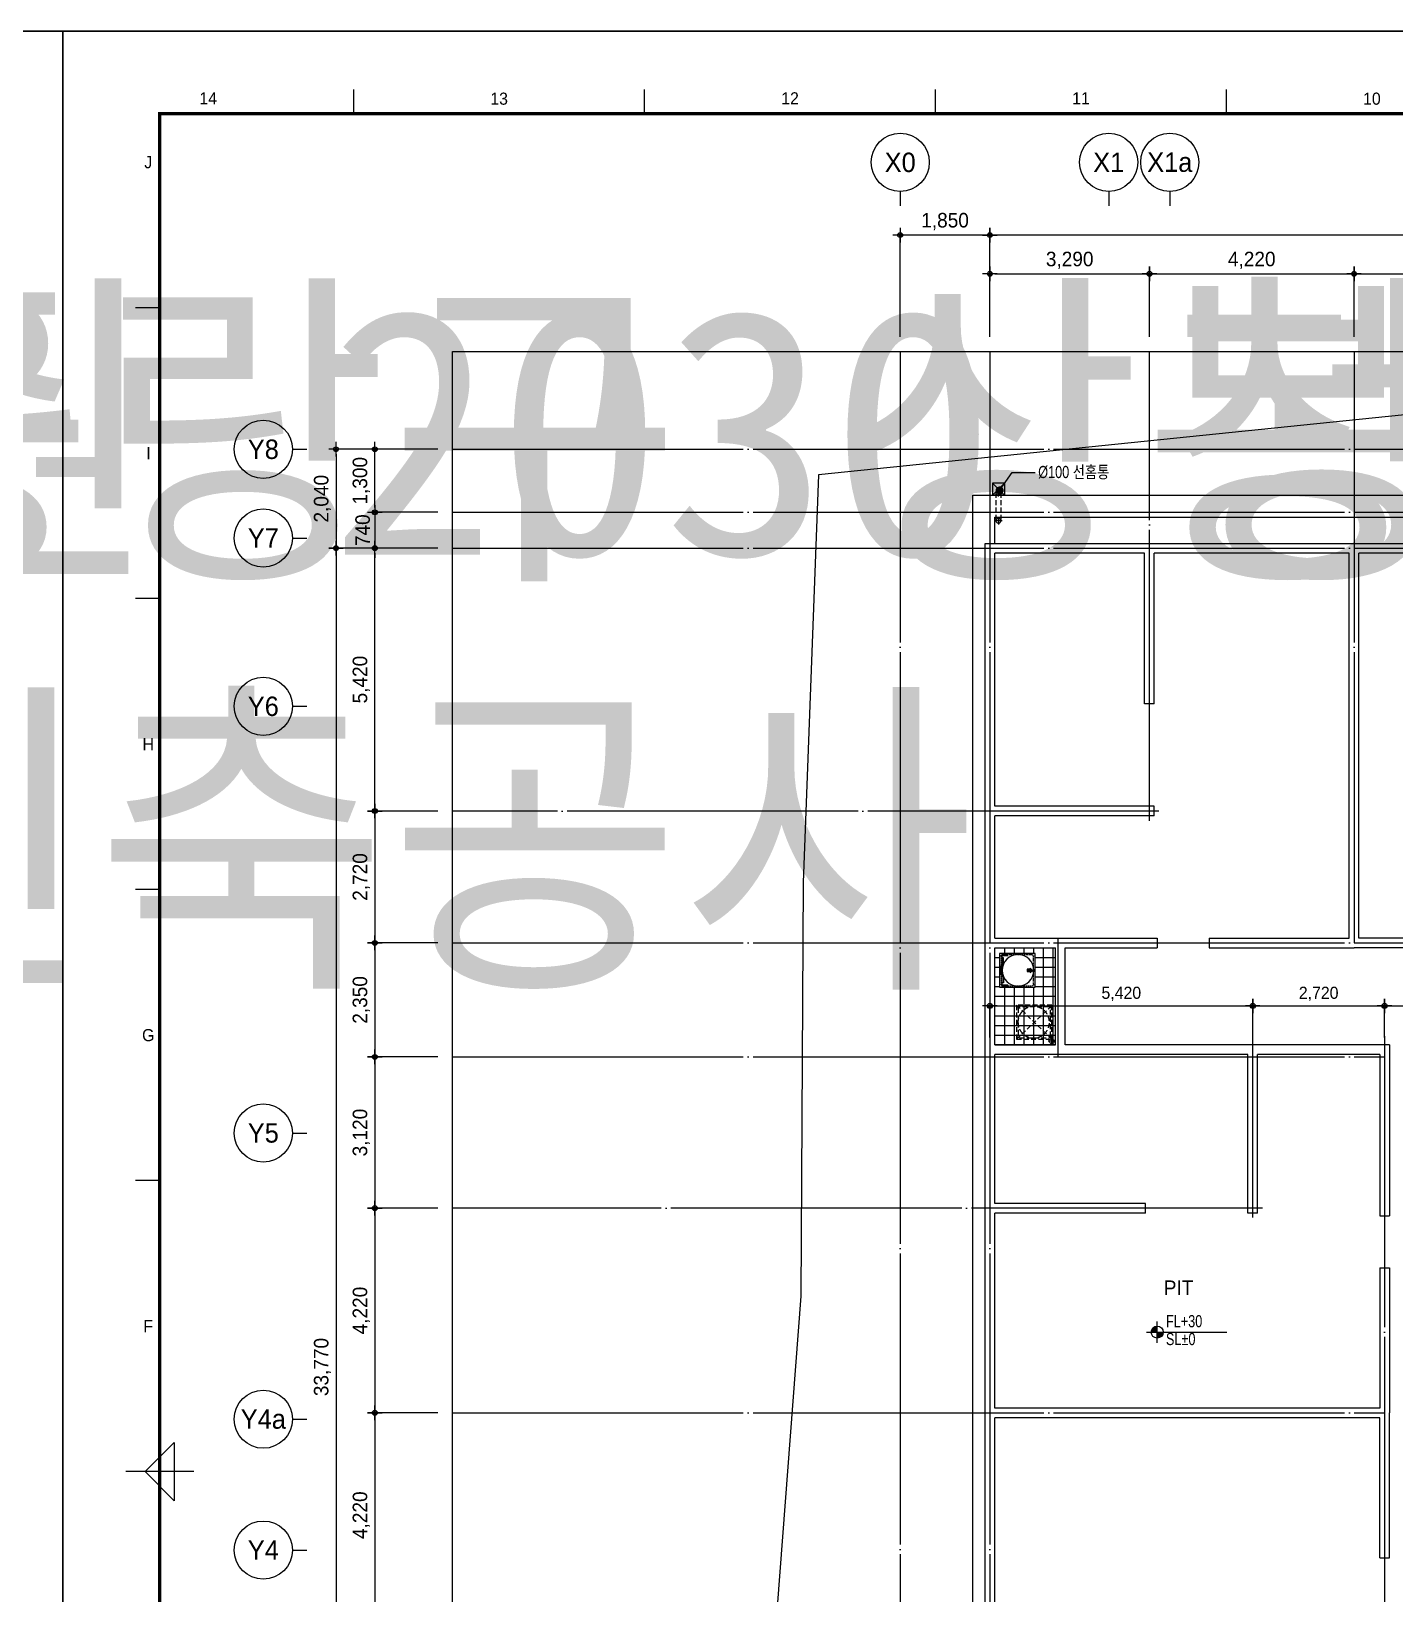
# Model space of a CAD drawing. Header units: millimetres. Extents: x 0 to 1390178, y 0 to 110113.
# Drawn here: x 587350 to 615471, y 27181 to 59400 of the extents above; entities that cross this region are included whole.
import ezdxf
from ezdxf.enums import TextEntityAlignment as Align
from ezdxf.xclip import XClip

# ---------------------------------------------------------------- set-up
doc = ezdxf.new("R2018")
doc.units = ezdxf.units.MM
doc.header["$LTSCALE"] = 100
doc.header["$XCLIPFRAME"] = 0
for name, pattern in [('X - 평면도$0$CEN', [62, 60, -1, 0, -1]), ('X - 평면도$0$HID', [1.5, 1, -0.5]), ('X - 평면도$0$HIDDEN', [0.375, 0.25, -0.125])]:
    doc.linetypes.add(name, pattern=pattern)
doc.layers.get('DEFPOINTS').update_dxf_attribs({"color": 145})
for name, color, linetype in [('AA-XXXX-DIMS', 7, 'Continuous'), ('AA-XXXX-TEXT', 3, 'Continuous'), ('DIM', 7, 'Continuous'), ('SYM', 7, 'Continuous'), ('X - SHEET$0$AA-BORD-FORM', 7, 'Continuous'), ('X - SHEET$0$AA-BORD-TEXT', 3, 'Continuous'), ('X - 평면도$0$00-피난사다리', 8, 'Continuous'), ('X - 평면도$0$A-CEN', 1, 'X - 평면도$0$CEN'), ('X - 평면도$0$A-TILE', 253, 'Continuous'), ('X - 평면도$0$AA-EL-PCN3', 3, 'Continuous'), ('X - 평면도$0$AA-EL-PCN4', 4, 'Continuous'), ('X - 평면도$0$AA-FLXS-OTHR', 4, 'Continuous'), ('X - 평면도$0$AA-FLXS-OTHR-H', 1, 'X - 평면도$0$HID'), ('X - 평면도$0$AA-WAXM-CONC', 2, 'Continuous'), ('X - 평면도$0$AA-XXXX-CNTL', 1, 'X - 평면도$0$CEN'), ('X - 평면도$0$난간', 6, 'Continuous')]:
    doc.layers.add(name, color=color, linetype=linetype)
doc.layers.add('X - 평면도$0$AA-GUIDE-실명', color=125, linetype='Continuous', plot=False)
doc.layers.add('X - 평면도$0$DEFPOINT', color=163, linetype='Continuous', plot=False)
doc.styles.add('HAUD01', font='Dotum.ttf')
doc.styles.get("Standard").update_dxf_attribs({"font": 'Dotum.ttf'})
doc.styles.add('X - SHEET$0$HAUD01', font='Dotum.ttf')
doc.styles.add('X - 평면도$0$HAUD01', font='Dotum.ttf')
doc.dimstyles.new('HAUD-100', dxfattribs={"dimscale": 100, "dimtxt": 3, "dimasz": 1, "dimexe": 0, "dimexo": 3, "dimgap": 1, "dimtad": 1, "dimdec": 0, "dimdsep": 46, "dimlunit": 6, "dimtxsty": 'HAUD01', "dimblk": 'DIMDOT', "dimcen": 2.5, "dimdle": 1.5, "dimclrd": 7, "dimclre": 7, "dimclrt": 3, "dimadec": 0, "dimazin": 0, "dimtfac": 1, "dimtdec": 0, "dimtix": 1, "dimtmove": 2, "dimatfit": 3, "dimfxl": 1, "dimtvp": 1, "dimtolj": 1, "dimtzin": 0, "dimarcsym": 0})
doc.dimstyles.new('HAUD-80', dxfattribs={"dimscale": 100, "dimtxt": 2.5, "dimasz": 0.5, "dimexe": 0, "dimexo": 1.5, "dimgap": 1, "dimtad": 1, "dimdec": 0, "dimdsep": 46, "dimlunit": 6, "dimtxsty": 'HAUD01', "dimblk": 'Z_DOT', "dimcen": 2.5, "dimdle": 1.5, "dimclrd": 7, "dimclre": 7, "dimclrt": 4, "dimadec": 0, "dimazin": 0, "dimtfac": 1, "dimtdec": 0, "dimtix": 1, "dimtmove": 2, "dimatfit": 3, "dimfxl": 1, "dimtvp": 1, "dimtolj": 1, "dimtzin": 0, "dimarcsym": 0})

# ---------------------------------------------------------------- blocks, each defined once
blk = doc.blocks.new('X - SHEET$0$HAUDsheetV')
at = {"layer": 'X - SHEET$0$AA-BORD-FORM', "color": 2}
for p, q in [((61, 577), (61, 582)), ((121, 577), (121, 582)), ((181, 577), (181, 582)), ((241, 577), (241, 582)), ((21, 537), (16, 537)), ((21, 477), (16, 477)), ((21, 417), (16, 417)), ((21, 357), (16, 357)), ((28, 297), (14, 297))]:
    blk.add_line(p, q, dxfattribs=at)
at = {"layer": 'X - SHEET$0$AA-BORD-FORM', "color": 1}
blk.add_lwpolyline([(1, 0), (841, 0), (841, 594), (1, 594)], close=True, dxfattribs=at)
at = {"layer": 'X - SHEET$0$AA-BORD-FORM', "color": 2, "const_width": 0.682}
blk.add_lwpolyline([(21, 17), (21, 577), (821, 577), (821, 17)], close=True, dxfattribs=at)
at = {"layer": 'X - SHEET$0$AA-BORD-FORM', "color": 2}
blk.add_lwpolyline([(24, 291), (18, 297), (24, 303)], close=True, dxfattribs=at)
at = {"layer": 'X - SHEET$0$AA-BORD-TEXT', "color": 7, "style": 'X - SHEET$0$HAUD01'}
for s, p in [('14', (31, 580.17)), ('13', (91, 580.1)), ('12', (151, 580.17)), ('11', (211, 580.17)), ('10', (271, 580.1)), ('J', (18.63, 567)), ('I', (18.67, 507)), ('H', (18.63, 447)), ('G', (18.63, 387)), ('F', (18.61, 327))]:
    blk.add_text(s, height=2.5, dxfattribs=at).set_placement(p, align=Align.MIDDLE_CENTER)
at = {"layer": 'X - SHEET$0$AA-BORD-TEXT', "color": 3, "style": 'X - SHEET$0$HAUD01'}
for tag, p in [('PJCode', (786, 567.94)), ('작성자', (786.11, 194.82)), ('검토자', (786.11, 181.82)), ('최종검토자', (786.11, 168.82)), ('승인자', (786.11, 155.82)), ('일자', (786.83, 144.02)), ('개정번호', (812, 65.92))]:
    blk.add_attdef(tag, text='', height=3, dxfattribs=at).set_placement(p, align=Align.MIDDLE_CENTER)
at = {"layer": 'X - SHEET$0$AA-BORD-TEXT', "color": 3, "lineweight": 30, "flags": 104}
blk.add_attdef('PJTitle', text='', height=4, dxfattribs=at).set_placement((787.25, 536.62), align=Align.MIDDLE_CENTER)
blk = doc.blocks.new('X - SHEET')
ref = blk.add_blockref('X - SHEET$0$HAUDsheetV', (-100, 0), dxfattribs=dict(xscale=100, yscale=100, zscale=100))
lines = blk.add_mtext('중랑구 상봉동 116-49번지 일원 2030 청년주택 \\P신축공사', dxfattribs={"layer": 'X - SHEET$0$AA-BORD-TEXT', "color": 3, "insert": (78625, 53662), "char_height": 5056.52, "attachment_point": 1})
ref.add_attrib('PJTitle', '', (78625, 53662), dxfattribs={"flags": 104}).embed_mtext(lines)
blk = doc.blocks.new('DIMDOT')
at = {"layer": 'AA-XXXX-DIMS'}
for p, q in [((-1.5, 0), (1.5, 0)), ((0, -1.5), (0, 1.5))]:
    blk.add_line(p, q, dxfattribs=at)
for radius in [0.5, 0.25]:
    blk.add_circle((0, 0), radius, dxfattribs=at)
blk = doc.blocks.new('*D196')
at = {"color": 7, "lineweight": -2, "transparency": 16777216}
for p, q in [((607122, 53097), (607122, 54397)), ((607222, 54397), (610312, 54397)), ((610412, 53097), (610412, 54397))]:
    blk.add_line(p, q, dxfattribs=at)
at = {"layer": 'DEFPOINTS', "color": 0, "transparency": 16777216}
for p in [(610412, 54397), (607122, 52797), (610412, 52797)]:
    blk.add_point(p, dxfattribs=at)
at = {"color": 7, "lineweight": -2, "transparency": 16777216, "xscale": 100, "yscale": 100, "zscale": 100, "rotation": 180}
blk.add_blockref('DIMDOT', (607122, 54397), dxfattribs=at)
at = {"color": 7, "lineweight": -2, "transparency": 16777216, "xscale": 100, "yscale": 100, "zscale": 100}
blk.add_blockref('DIMDOT', (610412, 54397), dxfattribs=at)
at = {"color": 3, "transparency": 16777216, "insert": (608767, 54676), "char_height": 300, "attachment_point": 5, "style": 'HAUD01'}
blk.add_mtext('\\A1;3,290', dxfattribs=at)
blk = doc.blocks.new('*D197')
at = {"color": 7, "lineweight": -2, "transparency": 16777216}
for p, q in [((607122, 53097), (607122, 55197)), ((647372, 55197), (607222, 55197)), ((647472, 53097), (647472, 55197))]:
    blk.add_line(p, q, dxfattribs=at)
at = {"layer": 'DEFPOINTS', "color": 0, "transparency": 16777216}
for p in [(607122, 55197), (607122, 52797), (647472, 52797)]:
    blk.add_point(p, dxfattribs=at)
at = {"color": 7, "lineweight": -2, "transparency": 16777216, "xscale": 100, "yscale": 100, "zscale": 100, "rotation": 180}
blk.add_blockref('DIMDOT', (607122, 55197), dxfattribs=at)
at = {"color": 7, "lineweight": -2, "transparency": 16777216, "xscale": 100, "yscale": 100, "zscale": 100}
blk.add_blockref('DIMDOT', (647472, 55197), dxfattribs=at)
at = {"color": 3, "transparency": 16777216, "insert": (627297, 55476), "char_height": 300, "attachment_point": 5, "style": 'HAUD01'}
blk.add_mtext('\\A1;40,350', dxfattribs=at)
blk = doc.blocks.new('*D198')
at = {"color": 7, "lineweight": -2, "transparency": 16777216}
for p, q in [((595736, 48741), (593636, 48741)), ((593636, 48641), (593636, 15071)), ((595736, 14971), (593636, 14971))]:
    blk.add_line(p, q, dxfattribs=at)
at = {"layer": 'DEFPOINTS', "color": 0, "transparency": 16777216}
for p in [(596036, 48741), (593636, 14971), (596036, 14971)]:
    blk.add_point(p, dxfattribs=at)
at = {"color": 7, "lineweight": -2, "transparency": 16777216, "xscale": 100, "yscale": 100, "zscale": 100}
for p, rotation in [((593636, 48741), 90), ((593636, 14971), 270)]:
    blk.add_blockref('DIMDOT', p, dxfattribs=dict(at, rotation=rotation))
at = {"color": 3, "transparency": 16777216, "insert": (593357, 31856), "char_height": 300, "attachment_point": 5, "rotation": 90, "style": 'HAUD01'}
blk.add_mtext('\\A1;33,770', dxfattribs=at)
blk = doc.blocks.new('*D199')
at = {"color": 7, "lineweight": -2, "transparency": 16777216}
for p, q in [((595736, 48741), (594436, 48741)), ((594436, 43421), (594436, 48641)), ((595736, 43321), (594436, 43321))]:
    blk.add_line(p, q, dxfattribs=at)
at = {"layer": 'DEFPOINTS', "color": 0, "transparency": 16777216}
for p in [(594436, 48741), (596036, 48741), (596036, 43321)]:
    blk.add_point(p, dxfattribs=at)
at = {"color": 7, "lineweight": -2, "transparency": 16777216, "xscale": 100, "yscale": 100, "zscale": 100}
for p, rotation in [((594436, 48741), 90), ((594436, 43321), 270)]:
    blk.add_blockref('DIMDOT', p, dxfattribs=dict(at, rotation=rotation))
at = {"color": 3, "transparency": 16777216, "insert": (594157, 46031), "char_height": 300, "attachment_point": 5, "rotation": 90, "style": 'HAUD01'}
blk.add_mtext('\\A1;5,420', dxfattribs=at)
blk = doc.blocks.new('*D192')
at = {"color": 7, "lineweight": -2, "transparency": 16777216}
for p, q in [((605272, 53097), (605272, 55197)), ((607022, 55197), (605372, 55197)), ((607122, 53097), (607122, 55197))]:
    blk.add_line(p, q, dxfattribs=at)
at = {"layer": 'DEFPOINTS', "color": 0, "transparency": 16777216}
for p in [(605272, 55197), (605272, 52797), (607122, 52797)]:
    blk.add_point(p, dxfattribs=at)
at = {"color": 7, "lineweight": -2, "transparency": 16777216, "xscale": 100, "yscale": 100, "zscale": 100, "rotation": 180}
blk.add_blockref('DIMDOT', (605272, 55197), dxfattribs=at)
at = {"color": 7, "lineweight": -2, "transparency": 16777216, "xscale": 100, "yscale": 100, "zscale": 100}
blk.add_blockref('DIMDOT', (607122, 55197), dxfattribs=at)
at = {"color": 3, "transparency": 16777216, "insert": (606197, 55476), "char_height": 300, "attachment_point": 5, "style": 'HAUD01'}
blk.add_mtext('\\A1;1,850', dxfattribs=at)
blk = doc.blocks.new('*D193')
at = {"color": 7, "lineweight": -2, "transparency": 16777216}
for p, q in [((595736, 50781), (593636, 50781)), ((593636, 50681), (593636, 48841)), ((595736, 48741), (593636, 48741))]:
    blk.add_line(p, q, dxfattribs=at)
at = {"layer": 'DEFPOINTS', "color": 0, "transparency": 16777216}
for p in [(596036, 50781), (593636, 48741), (596036, 48741)]:
    blk.add_point(p, dxfattribs=at)
at = {"color": 7, "lineweight": -2, "transparency": 16777216, "xscale": 100, "yscale": 100, "zscale": 100}
for p, rotation in [((593636, 50781), 90), ((593636, 48741), 270)]:
    blk.add_blockref('DIMDOT', p, dxfattribs=dict(at, rotation=rotation))
at = {"color": 3, "transparency": 16777216, "insert": (593357, 49761), "char_height": 300, "attachment_point": 5, "rotation": 90, "style": 'HAUD01'}
blk.add_mtext('\\A1;2,040', dxfattribs=at)
blk = doc.blocks.new('*D214')
at = {"color": 7, "lineweight": -2, "transparency": 16777216}
for p, q in [((595736, 43321), (594436, 43321)), ((594436, 43221), (594436, 40701)), ((595736, 40601), (594436, 40601))]:
    blk.add_line(p, q, dxfattribs=at)
at = {"layer": 'DEFPOINTS', "color": 0, "transparency": 16777216}
for p in [(596036, 43321), (594436, 40601), (596036, 40601)]:
    blk.add_point(p, dxfattribs=at)
at = {"color": 7, "lineweight": -2, "transparency": 16777216, "xscale": 100, "yscale": 100, "zscale": 100}
for p, rotation in [((594436, 43321), 90), ((594436, 40601), 270)]:
    blk.add_blockref('DIMDOT', p, dxfattribs=dict(at, rotation=rotation))
at = {"color": 3, "transparency": 16777216, "insert": (594157, 41961), "char_height": 300, "attachment_point": 5, "rotation": 90, "style": 'HAUD01'}
blk.add_mtext('\\A1;2,720', dxfattribs=at)
blk = doc.blocks.new('*D215')
at = {"color": 7, "lineweight": -2, "transparency": 16777216}
for p, q in [((595736, 40601), (594436, 40601)), ((594436, 40501), (594436, 38351)), ((595736, 38251), (594436, 38251))]:
    blk.add_line(p, q, dxfattribs=at)
at = {"layer": 'DEFPOINTS', "color": 0, "transparency": 16777216}
for p in [(596036, 40601), (594436, 38251), (596036, 38251)]:
    blk.add_point(p, dxfattribs=at)
at = {"color": 7, "lineweight": -2, "transparency": 16777216, "xscale": 100, "yscale": 100, "zscale": 100}
for p, rotation in [((594436, 40601), 90), ((594436, 38251), 270)]:
    blk.add_blockref('DIMDOT', p, dxfattribs=dict(at, rotation=rotation))
at = {"color": 3, "transparency": 16777216, "insert": (594157, 39426), "char_height": 300, "attachment_point": 5, "rotation": 90, "style": 'HAUD01'}
blk.add_mtext('\\A1;2,350', dxfattribs=at)
blk = doc.blocks.new('*D216')
at = {"color": 7, "lineweight": -2, "transparency": 16777216}
for p, q in [((595736, 38251), (594436, 38251)), ((594436, 38151), (594436, 35231)), ((595736, 35131), (594436, 35131))]:
    blk.add_line(p, q, dxfattribs=at)
at = {"layer": 'DEFPOINTS', "color": 0, "transparency": 16777216}
for p in [(596036, 38251), (594436, 35131), (596036, 35131)]:
    blk.add_point(p, dxfattribs=at)
at = {"color": 7, "lineweight": -2, "transparency": 16777216, "xscale": 100, "yscale": 100, "zscale": 100}
for p, rotation in [((594436, 38251), 90), ((594436, 35131), 270)]:
    blk.add_blockref('DIMDOT', p, dxfattribs=dict(at, rotation=rotation))
at = {"color": 3, "transparency": 16777216, "insert": (594157, 36691), "char_height": 300, "attachment_point": 5, "rotation": 90, "style": 'HAUD01'}
blk.add_mtext('\\A1;3,120', dxfattribs=at)
blk = doc.blocks.new('*D217')
at = {"color": 7, "lineweight": -2, "transparency": 16777216}
for p, q in [((595736, 35131), (594436, 35131)), ((594436, 35031), (594436, 31011)), ((595736, 30911), (594436, 30911))]:
    blk.add_line(p, q, dxfattribs=at)
at = {"layer": 'DEFPOINTS', "color": 0, "transparency": 16777216}
for p in [(596036, 35131), (594436, 30911), (596036, 30911)]:
    blk.add_point(p, dxfattribs=at)
at = {"color": 7, "lineweight": -2, "transparency": 16777216, "xscale": 100, "yscale": 100, "zscale": 100}
for p, rotation in [((594436, 35131), 90), ((594436, 30911), 270)]:
    blk.add_blockref('DIMDOT', p, dxfattribs=dict(at, rotation=rotation))
at = {"color": 3, "transparency": 16777216, "insert": (594157, 33021), "char_height": 300, "attachment_point": 5, "rotation": 90, "style": 'HAUD01'}
blk.add_mtext('\\A1;4,220', dxfattribs=at)
blk = doc.blocks.new('*D218')
at = {"color": 7, "lineweight": -2, "transparency": 16777216}
for p, q in [((595736, 30911), (594436, 30911)), ((594436, 30811), (594436, 26791)), ((595736, 26691), (594436, 26691))]:
    blk.add_line(p, q, dxfattribs=at)
at = {"layer": 'DEFPOINTS', "color": 0, "transparency": 16777216}
for p in [(596036, 30911), (594436, 26691), (596036, 26691)]:
    blk.add_point(p, dxfattribs=at)
at = {"color": 7, "lineweight": -2, "transparency": 16777216, "xscale": 100, "yscale": 100, "zscale": 100}
for p, rotation in [((594436, 30911), 90), ((594436, 26691), 270)]:
    blk.add_blockref('DIMDOT', p, dxfattribs=dict(at, rotation=rotation))
at = {"color": 3, "transparency": 16777216, "insert": (594157, 28801), "char_height": 300, "attachment_point": 5, "rotation": 90, "style": 'HAUD01'}
blk.add_mtext('\\A1;4,220', dxfattribs=at)
blk = doc.blocks.new('*D222')
at = {"color": 7, "lineweight": -2, "transparency": 16777216}
for p, q in [((610412, 53097), (610412, 54397)), ((610512, 54397), (614532, 54397)), ((614632, 53097), (614632, 54397))]:
    blk.add_line(p, q, dxfattribs=at)
at = {"layer": 'DEFPOINTS', "color": 0, "transparency": 16777216}
for p in [(614632, 54397), (610412, 52797), (614632, 52797)]:
    blk.add_point(p, dxfattribs=at)
at = {"color": 7, "lineweight": -2, "transparency": 16777216, "xscale": 100, "yscale": 100, "zscale": 100, "rotation": 180}
blk.add_blockref('DIMDOT', (610412, 54397), dxfattribs=at)
at = {"color": 7, "lineweight": -2, "transparency": 16777216, "xscale": 100, "yscale": 100, "zscale": 100}
blk.add_blockref('DIMDOT', (614632, 54397), dxfattribs=at)
at = {"color": 3, "transparency": 16777216, "insert": (612522, 54676), "char_height": 300, "attachment_point": 5, "style": 'HAUD01'}
blk.add_mtext('\\A1;4,220', dxfattribs=at)
blk = doc.blocks.new('*D223')
at = {"color": 7, "lineweight": -2, "transparency": 16777216}
for p, q in [((614632, 53097), (614632, 54397)), ((614732, 54397), (618752, 54397)), ((618852, 53097), (618852, 54397))]:
    blk.add_line(p, q, dxfattribs=at)
at = {"layer": 'DEFPOINTS', "color": 0, "transparency": 16777216}
for p in [(618852, 54397), (614632, 52797), (618852, 52797)]:
    blk.add_point(p, dxfattribs=at)
at = {"color": 7, "lineweight": -2, "transparency": 16777216, "xscale": 100, "yscale": 100, "zscale": 100, "rotation": 180}
blk.add_blockref('DIMDOT', (614632, 54397), dxfattribs=at)
at = {"color": 7, "lineweight": -2, "transparency": 16777216, "xscale": 100, "yscale": 100, "zscale": 100}
blk.add_blockref('DIMDOT', (618852, 54397), dxfattribs=at)
at = {"color": 3, "transparency": 16777216, "insert": (616742, 54676), "char_height": 300, "attachment_point": 5, "style": 'HAUD01'}
blk.add_mtext('\\A1;4,220', dxfattribs=at)
blk = doc.blocks.new('X - 평면도$0$A$C74297cf7')
at = {"layer": 'X - 평면도$0$AA-WAXM-CONC'}
for p, q in [((0, 33970, 0), (40550, 33970, 0)), ((0, 0, 0), (0, 33970, 0)), ((200, 28550), (200, 33770, 0)), ((3290, 33770), (200, 33770)), ((3290, 30660, 0), (3290, 33770, 0)), ((3490, 30660, 0), (3490, 33770, 0)), ((7510, 33770), (3490, 33770)), ((7510, 25830), (7510, 33770)), ((7710, 25830), (7710, 33770)), ((11730, 33770), (7710, 33770)), ((3490, 30660), (3290, 30660)), ((3490, 28550), (200, 28550)), ((3490, 28350), (3490, 28550)), ((3490, 28350), (200, 28350)), ((200, 25830, 0), (200, 28350, 0)), ((200, 25830, 0), (3550, 25830)), ((3550, 25830), (3550, 25630)), ((4620, 25830), (7510, 25830)), ((4620, 25830), (4620, 25630)), ((10600, 25830), (7710, 25830)), ((200, 25630, 0), (1450, 25630, 0)), ((200, 23630, 0), (200, 25630, 0)), ((1450, 23630), (1450, 25630)), ((1650, 23630), (1650, 25630)), ((1650, 25630, 0), (3550, 25630)), ((4620, 25630), (7610, 25630)), ((10600, 25630), (7610, 25630)), ((1450, 23630), (200, 23630)), ((8340, 23630), (1650, 23630)), ((8340, 23630), (8340, 20100)), ((5420, 23430), (200, 23430)), ((200, 20360, 0), (200, 23430, 0)), ((5420, 20160), (5420, 23430)), ((8140, 23430), (5620, 23430)), ((5620, 20160), (5620, 23430)), ((8140, 23430), (8140, 20100)), ((3310, 20360), (200, 20360)), ((3310, 20160), (3310, 20360)), ((3310, 20160), (200, 20160)), ((200, 16140), (200, 20160)), ((5620, 20160), (5420, 20160)), ((8140, 20100), (8340, 20100)), ((8140, 19030), (8140, 16140)), ((8140, 19030), (8340, 19030)), ((8340, 19030), (8340, 16040)), ((8140, 16140), (200, 16140)), ((8140, 15940), (200, 15940)), ((200, 11920), (200, 15940)), ((8140, 13050), (8140, 15940)), ((8340, 13050), (8340, 16040)), ((8140, 13050), (8340, 13050))]:
    blk.add_line(p, q, dxfattribs=at)
blk = doc.blocks.new('X - 평면도$0$A$C9949ff83')
at = {"layer": 'DEFPOINTS'}
for points in [[(0, 59400), (84000, 59400), (84000, 0), (0, 0)], [(2000, 1700), (75000, 1700), (75000, 57700), (2000, 57700)]]:
    blk.add_lwpolyline(points, close=True, dxfattribs=at)
blk = doc.blocks.new('X - 평면도$0$A$C14A644CA')
at = {"layer": 'X - 평면도$0$AA-FLXS-OTHR', "color": 1}
for p, q in [((75, 0), (-75, 0)), ((0, -75), (0, 75))]:
    blk.add_line(p, q, dxfattribs=at)
at = {"layer": 'X - 평면도$0$AA-FLXS-OTHR'}
blk.add_circle((0, 0), 50, dxfattribs=at)
at = {"layer": 'X - 평면도$0$AA-GUIDE-실명', "style": 'X - 평면도$0$HAUD01'}
blk.add_text('Ø100', height=20, dxfattribs=at).set_placement((0, 0), align=Align.MIDDLE_CENTER)
blk = doc.blocks.new('X - 평면도$0$A$C831b694b')
at = {"layer": 'X - 평면도$0$AA-FLXS-OTHR'}
for p, q in [((-125, -125), (-125, 125)), ((-125, 125), (125, 125)), ((125, -125), (-125, 125)), ((-125, -125), (125, 125)), ((125, -125), (125, 125)), ((-125, -125), (125, -125))]:
    blk.add_line(p, q, dxfattribs=at)
at = {"layer": 'X - 평면도$0$AA-FLXS-OTHR-H'}
for p, q in [((-50, 75), (-50, 650)), ((50, 75), (50, 650))]:
    blk.add_line(p, q, dxfattribs=at)
at = {"rotation": 180}
blk.add_blockref('X - 평면도$0$A$C14A644CA', (0, 75), dxfattribs=at)
blk = doc.blocks.new('X - 평면도$0$A$C8cfae47c')
at = {"layer": 'X - 평면도$0$AA-EL-PCN3'}
blk.add_lwpolyline([(-3067, 32521), (-3067, 6061), (-25427, 6061), (-25427, -4079), (-44617, -4079), (-44617, 32521)], close=True, dxfattribs=at)
at = {"layer": 'X - 평면도$0$AA-EL-PCN4'}
blk.add_lwpolyline([(-44167, 31531), (-44167, 32071), (-3517, 32071), (-3517, 6471), (-3817, 6471)], dxfattribs=at)
for name, p, rotation in [('X - 평면도$0$A$C831b694b', (-44092, 32646), 180), ('X - 평면도$0$A$C14A644CA', (-44092, 31996), 90)]:
    blk.add_blockref(name, p, dxfattribs=dict(rotation=rotation))
blk.add_blockref('X - 평면도$0$A$C14A644CA', (-42992, 21266))
blk = doc.blocks.new('X - 평면도$0$A$Ca3206710')
at = {"layer": 'X - 평면도$0$00-피난사다리', "linetype": 'X - 평면도$0$HID'}
for p, q in [((730, 350), (0, -350)), ((730, -350), (0, 350))]:
    blk.add_line(p, q, dxfattribs=at)
blk.add_lwpolyline([(730, -350), (0, -350), (0, 350), (730, 350)], close=True, dxfattribs=at)
blk.add_lwpolyline([(671, -320), (59, -320, -0.418138), (30, -291), (30, 291, -0.418138), (59, 320), (671, 320, -0.311699), (700, 291), (700, -291, -0.314159)], format="xyb", close=True, dxfattribs=at)
blk.add_circle((378, 0), 325, dxfattribs=at)
blk = doc.blocks.new('X - 평면도$0$A$Ce2f8f54b')
at = {"layer": 'X - 평면도$0$00-피난사다리'}
blk.add_hatch(color=256, dxfattribs=at).paths.add_polyline_path([(-46, 632), (0, 676), (46, 632), (23, 632), (23, 570), (-23, 570), (-23, 632)])
at = {"layer": 'X - 평면도$0$00-피난사다리', "color": 4}
blk.add_line((-350, 54, 0), (350, 54, 0), dxfattribs=at)
blk.add_lwpolyline([(350, 0), (-350, 0), (-350, 730), (350, 730)], close=True, dxfattribs=at)
at = {"layer": 'X - 평면도$0$00-피난사다리', "linetype": 'X - 평면도$0$HIDDEN', "elevation": 0}
blk.add_lwpolyline([(320, 671), (320, 59, -0.414214), (291, 30), (-291, 30, -0.414214), (-320, 59), (-320, 671, -0.414214), (-291, 700), (291, 700, -0.414214)], format="xyb", close=True, dxfattribs=at)
at = {"layer": 'X - 평면도$0$00-피난사다리', "elevation": 0}
for points in [[(-46, 632), (0, 676), (46, 632), (23, 632), (23, 570), (-23, 570), (-23, 632)], [(-305, 54), (-327, 54), (-327, 167), (-305, 167)], [(-122, 54), (-122, 77), (-256, 77), (-256, 54)], [(94, 27), (94, 54), (-94, 54), (-94, 27)], [(122, 54), (122, 77), (256, 77), (256, 54)], [(327, 54), (305, 54), (305, 167), (327, 167)]]:
    blk.add_lwpolyline(points, close=True, dxfattribs=at)
at = {"layer": 'X - 평면도$0$00-피난사다리', "color": 4}
blk.add_circle((0, 378, 0), 325, dxfattribs=at)
blk = doc.blocks.new('X - 평면도$0$A$C291bd6c4')
at = {"layer": 'DEFPOINTS', "elevation": 0}
blk.add_lwpolyline([(200, 2000), (200, 0), (1450, 0), (1450, 2000)], close=True, dxfattribs=at)
at = {"layer": 'X - 평면도$0$A-TILE'}
for p, q in [((400, 2000), (400, 1885)), ((600, 2000), (600, 1885)), ((800, 2000), (800, 1885)), ((1000, 2000), (1000, 1885)), ((1200, 2000), (1200, 0)), ((1400, 2000), (1400, 0)), ((200, 1800), (300, 1800)), ((1030, 1800), (1450, 1800)), ((200, 1600), (300, 1600)), ((200, 1400), (300, 1400)), ((1030, 1600), (1450, 1600)), ((1030, 1400), (1450, 1400)), ((200, 1200), (300, 1200)), ((200, 1000), (1450, 1000)), ((400, 1185), (400, 0)), ((600, 1185), (600, 0)), ((800, 1185), (800, 0)), ((1000, 1185), (1000, 0)), ((1030, 1200), (1450, 1200)), ((200, 800), (1450, 800)), ((200, 600), (1450, 600)), ((200, 400), (1450, 400)), ((200, 200), (1450, 200))]:
    blk.add_line(p, q, dxfattribs=at)
at = {"layer": 'X - 평면도$0$AA-EL-PCN4'}
for p, q in [((0, 2000), (0, 0)), ((200, 2000), (200, 0))]:
    blk.add_line(p, q, dxfattribs=at)
at = {"layer": 'X - 평면도$0$난간'}
for p, q in [((75, 2000), (75, 0)), ((125, 2000), (125, 0))]:
    blk.add_line(p, q, dxfattribs=at)
at = {"xscale": -1, "rotation": 270}
blk.add_blockref('X - 평면도$0$A$Ce2f8f54b', (300, 1535, 0), dxfattribs=at)
at = {"xscale": -1}
blk.add_blockref('X - 평면도$0$A$Ca3206710', (1380, 465, 0), dxfattribs=at)
blk = doc.blocks.new('X - 평면도', base_point=(-475.4, -286.7))
at = {"layer": 'DEFPOINTS'}
blk.add_lwpolyline([(909286.2, 68689.6), (970213.6, 68689.6), (970213.6, 22495.2), (909286.2, 22495.2)], close=True, dxfattribs=at)
at = {"layer": 'X - 평면도$0$A-CEN', "color": 5}
for p, q in [((918522, 68689.6), (918522, 22495.2)), ((909286.2, 66673.1), (970213.6, 66673.1))]:
    blk.add_line(p, q, dxfattribs=at)
at = {"layer": 'X - 평면도$0$A-CEN'}
blk.add_line((921772, 56593.1), (921772, 54143.1), dxfattribs=at)
at = {"layer": 'X - 평면도$0$AA-XXXX-CNTL'}
for p, q in [((920372, 68689.6), (920372, 22495.2)), ((923662, 59013), (923662, 68689.6)), ((927882, 68689.6), (927882, 56493.1)), ((909286.2, 65373.1), (970213.6, 65373.1)), ((909286.2, 64633.1), (970213.6, 64633.1)), ((923853, 59213.1), (909286.2, 59213.1)), ((909286.2, 56493.1), (970213.6, 56493.1)), ((925792, 50832.1), (925792, 54568.5)), ((928512, 54568.5), (928512, 22495.2)), ((909286.2, 54143.1), (928512, 54143.1)), ((925992.1, 51023.1), (909286.2, 51023.1)), ((909286.2, 46803.1), (928512, 46803.1))]:
    blk.add_line(p, q, dxfattribs=at)
at = {"layer": 'X - 평면도$0$DEFPOINT'}
blk.add_lwpolyline([(964640.5, 68365.6), (947472.6, 68450.8), (942191.2, 68315.3), (935042.1, 68006.8), (916833.1, 66148.4), (916521.2, 57737.5), (916473, 49209.6), (915931.7, 42085), (914804.5, 24415.6), (914582.9, 17927.4), (925789, 17869.8), (926018.4, 24614.7), (944441.5, 24941.8), (943930.2, 30624.5), (964639.2, 33202.2)], close=True, dxfattribs=at)
for name, p in [('X - 평면도$0$A$C9949ff83', (775249.9, 15892.4)), ('X - 평면도$0$A$C9949ff83', (901249.9, 15892.4)), ('X - 평면도$0$A$C8cfae47c', (964639.2, 33202.2)), ('X - 평면도$0$A$C74297cf7', (920272, 30763.1))]:
    blk.add_blockref(name, p)
ref = blk.add_blockref('X - 평면도$0$A$C291bd6c4', (920272, 54393.1))
XClip(ref).set_block_clipping_path([(200.0011970418, 0), (1450.0000000063, 1999.991142275)])
blk = doc.blocks.new('Z_DOT')
at = {"layer": 'DIM', "color": 0}
for p, q in [((-3, 0), (3, 0)), ((0, -3), (0, 3))]:
    blk.add_line(p, q, dxfattribs=at)
for radius in [1.05, 0.525]:
    blk.add_circle((0, 0), radius, dxfattribs=at)
blk = doc.blocks.new('*D237')
at = {"layer": 'DEFPOINTS', "color": 0, "transparency": 16777216}
for p in [(615262, 39301), (612542, 38501), (615262, 38501)]:
    blk.add_point(p, dxfattribs=at)
at = {"layer": 'DIM', "color": 7, "lineweight": -2, "transparency": 16777216}
for p, q in [((612542, 38651), (612542, 39301)), ((612592, 39301), (615212, 39301)), ((615262, 38651), (615262, 39301))]:
    blk.add_line(p, q, dxfattribs=at)
at = {"layer": 'DIM', "color": 7, "lineweight": -2, "transparency": 16777216, "xscale": 50, "yscale": 50, "zscale": 50, "rotation": 180}
blk.add_blockref('Z_DOT', (612542, 39301), dxfattribs=at)
at = {"layer": 'DIM', "color": 7, "lineweight": -2, "transparency": 16777216, "xscale": 50, "yscale": 50, "zscale": 50}
blk.add_blockref('Z_DOT', (615262, 39301), dxfattribs=at)
at = {"layer": 'DIM', "color": 4, "transparency": 16777216, "insert": (613902, 39550), "char_height": 250, "attachment_point": 5, "style": 'HAUD01'}
blk.add_mtext('\\A1;2,720', dxfattribs=at)
blk = doc.blocks.new('*D238')
at = {"layer": 'DEFPOINTS', "color": 0, "transparency": 16777216}
for p in [(612542, 39301), (607122, 38501), (612542, 38501)]:
    blk.add_point(p, dxfattribs=at)
at = {"layer": 'DIM', "color": 7, "lineweight": -2, "transparency": 16777216}
for p, q in [((607122, 38651), (607122, 39301)), ((607172, 39301), (612492, 39301)), ((612542, 38651), (612542, 39301))]:
    blk.add_line(p, q, dxfattribs=at)
at = {"layer": 'DIM', "color": 7, "lineweight": -2, "transparency": 16777216, "xscale": 50, "yscale": 50, "zscale": 50, "rotation": 180}
blk.add_blockref('Z_DOT', (607122, 39301), dxfattribs=at)
at = {"layer": 'DIM', "color": 7, "lineweight": -2, "transparency": 16777216, "xscale": 50, "yscale": 50, "zscale": 50}
blk.add_blockref('Z_DOT', (612542, 39301), dxfattribs=at)
at = {"layer": 'DIM', "color": 4, "transparency": 16777216, "insert": (609832, 39550), "char_height": 250, "attachment_point": 5, "style": 'HAUD01'}
blk.add_mtext('\\A1;5,420', dxfattribs=at)
blk = doc.blocks.new('*D239')
at = {"layer": 'DEFPOINTS', "color": 0, "transparency": 16777216}
for p in [(617512, 39301), (615262, 38501), (617512, 38501)]:
    blk.add_point(p, dxfattribs=at)
at = {"layer": 'DIM', "color": 7, "lineweight": -2, "transparency": 16777216}
for p, q in [((615262, 38651), (615262, 39301)), ((615312, 39301), (617462, 39301)), ((617512, 38651), (617512, 39301))]:
    blk.add_line(p, q, dxfattribs=at)
at = {"layer": 'DIM', "color": 7, "lineweight": -2, "transparency": 16777216, "xscale": 50, "yscale": 50, "zscale": 50, "rotation": 180}
blk.add_blockref('Z_DOT', (615262, 39301), dxfattribs=at)
at = {"layer": 'DIM', "color": 7, "lineweight": -2, "transparency": 16777216, "xscale": 50, "yscale": 50, "zscale": 50}
blk.add_blockref('Z_DOT', (617512, 39301), dxfattribs=at)
at = {"layer": 'DIM', "color": 4, "transparency": 16777216, "insert": (616387, 39550), "char_height": 250, "attachment_point": 5, "style": 'HAUD01'}
blk.add_mtext('\\A1;2,250', dxfattribs=at)
blk = doc.blocks.new('*D506')
at = {"color": 7, "lineweight": -2, "transparency": 16777216}
for p, q in [((594436, 49581), (594436, 49681)), ((595736, 49481), (594436, 49481)), ((594436, 49481), (594436, 48741)), ((595736, 48741), (594436, 48741)), ((594436, 48641), (594436, 48541))]:
    blk.add_line(p, q, dxfattribs=at)
at = {"layer": 'DEFPOINTS', "color": 0, "transparency": 16777216}
for p in [(596036, 49481), (594436, 48741), (596036, 48741)]:
    blk.add_point(p, dxfattribs=at)
at = {"color": 7, "lineweight": -2, "transparency": 16777216, "xscale": 100, "yscale": 100, "zscale": 100}
for p, rotation in [((594436, 49481), 270), ((594436, 48741), 90)]:
    blk.add_blockref('DIMDOT', p, dxfattribs=dict(at, rotation=rotation))
at = {"color": 3, "transparency": 16777216, "insert": (594186, 49111), "char_height": 300, "attachment_point": 5, "rotation": 90, "style": 'HAUD01'}
blk.add_mtext('\\A1;740', dxfattribs=at)
blk = doc.blocks.new('*D507')
at = {"color": 7, "lineweight": -2, "transparency": 16777216}
for p, q in [((595736, 50781), (594436, 50781)), ((594436, 49581), (594436, 50681)), ((595736, 49481), (594436, 49481))]:
    blk.add_line(p, q, dxfattribs=at)
at = {"layer": 'DEFPOINTS', "color": 0, "transparency": 16777216}
for p in [(594436, 50781), (596036, 50781), (596036, 49481)]:
    blk.add_point(p, dxfattribs=at)
at = {"color": 7, "lineweight": -2, "transparency": 16777216, "xscale": 100, "yscale": 100, "zscale": 100}
for p, rotation in [((594436, 50781), 90), ((594436, 49481), 270)]:
    blk.add_blockref('DIMDOT', p, dxfattribs=dict(at, rotation=rotation))
at = {"color": 3, "transparency": 16777216, "insert": (594157, 50131), "char_height": 300, "attachment_point": 5, "rotation": 90, "style": 'HAUD01'}
blk.add_mtext('\\A1;1,300', dxfattribs=at)
blk = doc.blocks.new('$0$C1E7A367F')
at = {"layer": 'SYM'}
h = blk.add_hatch(color=256, dxfattribs=at)
h.paths.add_polyline_path([(-800, 0), (0, 0), (0, 800, 0.4142136)])
h.paths.add_polyline_path([(0, 0), (0, -800, 0.4142136), (800, 0)])
for p, q in [((0, -1400), (0, 1400)), ((-1400, 0), (9181, 0))]:
    blk.add_line(p, q, dxfattribs=at)
blk.add_circle((0, 0), 800, dxfattribs=at)

msp = doc.modelspace()

# ---------------------------------------------------------------- block references
ref = msp.add_blockref('X - 평면도', (-271725.3, -16179.1))
XClip(ref).set_block_clipping_path([(775249.9173510048, 15892.4063044167), (859249.9173510048, 75292.4063044167)])

# ---------------------------------------------------------------- next in the draw order: block references
ref = msp.add_blockref('X - 평면도', (-313725.3, -16179.1))
XClip(ref).set_block_clipping_path([(901249.9161542749, 15892.4151621381), (985249.9161542749, 75292.4151621381)])

# ---------------------------------------------------------------- next in the draw order: linework, layer by layer
at = {"layer": 'DIM'}
for p, q in [((605272.1, 56097.2), (605272.1, 55797.2)), ((609572.1, 56097.2), (609572.1, 55797.2)), ((610832, 56097.2), (610832, 55797.2)), ((592736.3, 50780.7), (593036.3, 50780.7)), ((592736.3, 48950.7), (593036.3, 48950.7)), ((592736.3, 45480.7), (593036.3, 45480.7)), ((592736.3, 36680.7), (593036.3, 36680.7)), ((592736.3, 30780.7), (593036.3, 30780.7)), ((592736.3, 28080.7), (593036.3, 28080.7))]:
    msp.add_line(p, q, dxfattribs=at)
for centre in [(605272.1, 56697.2), (609572.1, 56697.2), (610832, 56697.2), (592136.3, 50780.7), (592136.3, 48950.7), (592136.3, 45480.7), (592136.3, 36680.7), (592136.3, 30780.7), (592136.3, 28080.7)]:
    msp.add_circle(centre, 600, dxfattribs=at)
at = {"layer": 'SYM'}
for p, q in [((607322.1, 49930.7), (607577.8, 50301.4)), ((607577.8, 50301.4), (608053.5, 50301.4))]:
    msp.add_line(p, q, dxfattribs=at)
at = {"layer": 'SYM', "const_width": 83.2}
msp.add_lwpolyline([(607322.1, 49889, 1), (607322.1, 49972.4, 1)], format="xyb", close=True, dxfattribs=at)

# ---------------------------------------------------------------- next in the draw order: block references
for p in [(420000, 0), (504000, 0), (588000, 0)]:
    msp.add_blockref('X - SHEET', p)
at = {"layer": 'SYM', "xscale": 0.1562499997671694, "yscale": 0.1562499997671694, "zscale": 0.1562499997671694}
msp.add_blockref('$0$C1E7A367F', (610573.3, 32577), dxfattribs=at)

# ---------------------------------------------------------------- next in the draw order: texts
at = {"layer": 'AA-XXXX-TEXT', "style": 'HAUD01', "width": 0.8}
msp.add_text('Ø100 선홈통', height=250, dxfattribs=at).set_placement((608117.8, 50311.7), align=Align.MIDDLE_LEFT)
at = {"layer": 'AA-XXXX-TEXT', "style": 'HAUD01'}
msp.add_text('PIT', height=300, dxfattribs=at).set_placement((611012.9, 33491.3), align=Align.MIDDLE_CENTER)
at = {"layer": 'AA-XXXX-TEXT', "style": 'HAUD01', "width": 0.8}
for s, p in [('FL+30', (610752.5, 32602)), ('SL±0', (610752.5, 32232.9))]:
    msp.add_text(s, height=250, dxfattribs=at).set_placement(p, align=Align.BOTTOM_LEFT)
at = {"layer": 'DIM', "style": 'HAUD01'}
for s, p in [('X0', (605272.1, 56697.2)), ('X1', (609572.1, 56697.2)), ('X1a', (610832, 56697.2)), ('Y8', (592136.3, 50780.7)), ('Y7', (592136.3, 48950.7)), ('Y6', (592136.3, 45480.7)), ('Y5', (592136.3, 36680.7)), ('Y4a', (592136.3, 30780.7)), ('Y4', (592136.3, 28080.7))]:
    msp.add_text(s, height=400, dxfattribs=at).set_placement(p, align=Align.MIDDLE)

# ---------------------------------------------------------------- next in the draw order: dimensions: what is measured, and where the dimension line sits
for base, p1, p2, picture, middle in [((605272.1, 55197.2), (607122.1, 52797.2), (605272.1, 52797.2), '*D192', (606197.1, 55476.3)), ((607122.1, 55197.2), (647472.1, 52797.2), (607122.1, 52797.2), '*D197', (627297.1, 55476.3)), ((614632.1, 54397.2), (610412.1, 52797.2), (614632.1, 52797.2), '*D222', (612522.1, 54676.3)), ((618852.1, 54397.2), (614632.1, 52797.2), (618852.1, 52797.2), '*D223', (616742.1, 54676.3))]:
    dim = msp.add_linear_dim(base=base, p1=p1, p2=p2, dimstyle='HAUD-100')
    dim.commit()
    dim.dimension.update_dxf_attribs({"geometry": picture, "text_midpoint": middle})
for base, p1, p2, angle, picture, middle in [((610412.1, 54397.2), (607122.1, 52797.2), (610412.1, 52797.2), 180, '*D196', (608767.1, 54676.3)), ((593636.3, 48740.7), (596036.3, 50780.7), (596036.3, 48740.7), 90, '*D193', (593357.2, 49760.7)), ((594436.3, 50780.7), (596036.3, 49480.7), (596036.3, 50780.7), 270, '*D507', (594157.2, 50130.7)), ((594436.3, 48740.7), (596036.3, 49480.7), (596036.3, 48740.7), 90, '*D506', (594186.1, 49110.7)), ((593636.3, 14970.7), (596036.3, 48740.7), (596036.3, 14970.7), 90, '*D198', (593357.2, 31855.7)), ((594436.3, 48740.7), (596036.3, 43320.7), (596036.3, 48740.7), 270, '*D199', (594157.2, 46030.7)), ((594436.3, 40600.7), (596036.3, 43320.7), (596036.3, 40600.7), 90, '*D214', (594157.2, 41960.7)), ((594436.3, 38250.7), (596036.3, 40600.7), (596036.3, 38250.7), 90, '*D215', (594157.2, 39425.7)), ((594436.3, 35130.7), (596036.3, 38250.7), (596036.3, 35130.7), 90, '*D216', (594157.2, 36690.7)), ((594436.3, 30910.7), (596036.3, 35130.7), (596036.3, 30910.7), 90, '*D217', (594157.2, 33020.7)), ((594436.3, 26690.7), (596036.3, 30910.7), (596036.3, 26690.7), 90, '*D218', (594157.2, 28800.7))]:
    dim = msp.add_linear_dim(base=base, p1=p1, p2=p2, angle=angle, dimstyle='HAUD-100')
    dim.commit()
    dim.dimension.update_dxf_attribs({"geometry": picture, "text_midpoint": middle})
at = {"layer": 'DIM'}
for p1, p2, picture, middle in [((607122.1, 38500.7), (612542.1, 38500.7), '*D238', (609832.1, 39550)), ((612542.1, 38500.7), (615262.1, 38500.7), '*D237', (613902.1, 39550)), ((615262.1, 38500.7), (617512.1, 38500.7), '*D239', (616387.1, 39550))]:
    dim = msp.add_aligned_dim(p1=p1, p2=p2, distance=800, dimstyle='HAUD-80', dxfattribs=at)
    dim.commit()
    dim.dimension.update_dxf_attribs({"geometry": picture, "text_midpoint": middle})

doc.saveas('drawing.dxf')
